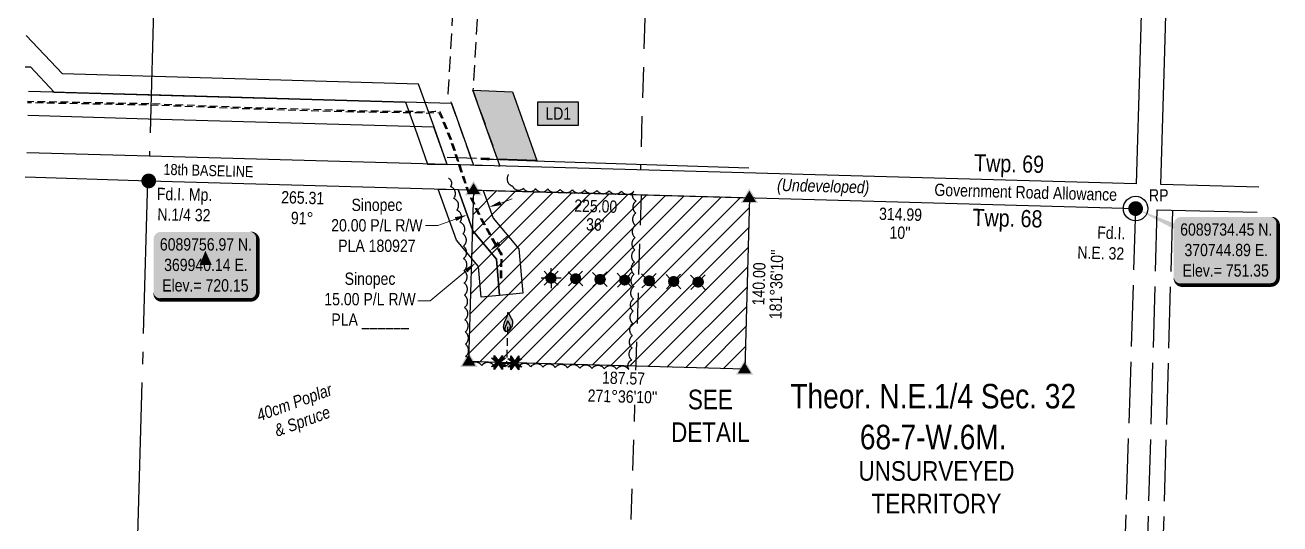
# Model space of a CAD drawing. Extents: x 369812 to 375047, y 6088830 to 6091540.
# Drawn here: x 369839 to 370863, y 6089477 to 6089884 of the extents above; entities that cross this region are included whole.
import ezdxf
from ezdxf.enums import TextEntityAlignment as Align

# ---------------------------------------------------------------- set-up
doc = ezdxf.new("R2010")
doc.units = 0
doc.header["$LTSCALE"] = 5
doc.header["$PDSIZE"] = 0.5
for name, pattern in [('0', [1, 1, 0]), ('foc-ACCESSROAD', [3.75, 2.5, -1.25]), ('foc-LSD', [8, 5, -3]), ('foc-QUARTERLINE', [33, 25, -3, 2, -3]), ('foc-TIELINE', [1.875, 1.25, -0.625]), ('foc-UNSURVEYED', [12.5, 10, -2.5]), ('UG_PIPE', [1.875, 1.25, -0.625])]:
    doc.linetypes.add(name, pattern=pattern)
doc.layers.get('Defpoints').update_dxf_attribs({"color": 9})
for name, color, linetype in [('35', 37, 'Continuous'), ('AS-FENCE', 48, 'foc-FENCE'), ('AS-PIPE-UG', 44, 'UG_PIPE'), ('AS-SYMBOL', 7, 'Continuous'), ('C-AR', 13, 'foc-ACCESSROAD'), ('C-RW', 13, 'Continuous'), ('C-SYMBOL', 7, 'Continuous'), ('C-WS', 13, 'foc-ACCESSROAD'), ('C-WS-S', 13, 'Continuous'), ('D-TXT', 6, 'Continuous'), ('DETAIL-T', 7, 'Continuous'), ('L-BD', 7, 'Continuous'), ('L-BD1', 253, 'Continuous'), ('L-MON', 1, 'Continuous'), ('L-QSEC', 8, 'foc-QUARTERLINE'), ('L-ROAD-T', 7, 'Continuous'), ('L-SEC', 7, 'Continuous'), ('L-SECTION-LSD', 7, 'foc-LSD'), ('L-UNS-T', 3, 'Continuous'), ('L-USEC', 7, 'foc-UNSURVEYED'), ('P-PROPOSED', 10, 'Continuous'), ('P-PROPOSED-EXISTING-H', 59, 'Continuous'), ('P-PROPOSED-H', 21, 'Continuous'), ('P-TEMP-BLOCKS', 250, 'Continuous'), ('P-TEMP-H', 41, 'Continuous'), ('P-TEMP_LOG DECK', 46, 'Continuous'), ('T-BUSH', 110, '0'), ('T-BUSH-T', 110, 'Continuous'), ('T-TIE', 201, 'foc-TIELINE')]:
    doc.layers.add(name, color=color, linetype=linetype)
doc.layers.add('C-RW-T', color=13, linetype='Continuous', lineweight=9)
doc.layers.add('T-TEXT', color=48, linetype='Continuous', lineweight=18)
doc.styles.add('175L', font='ARIALN.TTF', dxfattribs={"height": 20})
doc.styles.add('80', font='ARIALN.TTF', dxfattribs={"height": 10})
doc.styles.add('80CG', font='ARIALN.TTF', dxfattribs={"height": 10})
doc.styles.add('80L', font='ARIALN.TTF', dxfattribs={"height": 10})
doc.styles.add('80LS', font='ARIALNI.TTF', dxfattribs={"height": 10})
doc.styles.add('foc-LtypeFont', font='ARIALN.TTF', dxfattribs={"height": 7.35})
doc.linetypes.add('foc-FENCE', pattern='A,10,-1,["X",foc-LtypeFont,S=0.2,R=0,X=-0.625,Y=-0.75],-1.24', length=12.24)
doc.dimstyles.new('Compass 5 000', dxfattribs={"dimscale": 5, "dimtxt": 9, "dimasz": 2, "dimexe": 0.2, "dimexo": 0.0625, "dimgap": 0.5, "dimtad": 0, "dimtih": 1, "dimtoh": 1, "dimzin": 0, "dimdsep": 46, "dimtxsty": '80CG', "dimcen": 0.1, "dimse1": 1, "dimse2": 1, "dimclrd": 256, "dimclrt": 256, "dimaunit": 1, "dimadec": 4, "dimazin": 0, "dimtfac": 0.06, "dimtofl": 0, "dimtmove": 0, "dimatfit": 1, "dimfxl": 0.2, "dimtolj": 1, "dimtzin": 0, "dimlwd": -1, "dimarcsym": 0})

# ---------------------------------------------------------------- blocks, each defined once
blk = doc.blocks.new('GAS')
h = blk.add_hatch(color=255)
h.dxf.hatch_style = 1
edge = h.paths.add_edge_path()
edge.add_arc((0, 0), 0.9, 0, 360)
for p, q in [((-0.81, 0), (-1.62, 0)), ((-0.57, 0.57), (-1.14, 1.14)), ((0, 0.81), (0, 1.62)), ((0.57, 0.57), (1.14, 1.14)), ((1.62, 0), (0.81, 0)), ((-0.57, -0.57), (-1.14, -1.14)), ((0, -0.81), (0, -1.62)), ((1.14, -1.14), (0.57, -0.57))]:
    blk.add_line(p, q)
blk.add_circle((0, 0), 0.8)
blk = doc.blocks.new('*D46')
at = {"layer": 'C-RW-T', "transparency": 16777216}
for p, q in [((370227.2, 6089738.9), (370236.6, 6089742.3)), ((370190.3, 6089725.8), (370175.8, 6089720.7)), ((370175.8, 6089720.7), (370165.8, 6089720.7))]:
    blk.add_line(p, q, dxfattribs=at)
for points in [[(370226.6, 6089740.5), (370227.7, 6089737.3), (370217.7, 6089735.6)], [(370189.8, 6089727.4), (370190.9, 6089724.3), (370199.7, 6089729.2)]]:
    blk.add_solid(points, dxfattribs=at)
at = {"layer": 'Defpoints', "color": 0, "transparency": 16777216}
for p in [(370198.1, 6089733.9), (370216.1, 6089740.3), (370199.7, 6089729.2)]:
    blk.add_point(p, dxfattribs=at)
at = {"layer": 'C-RW-T', "transparency": 16777216, "insert": (370126.2, 6089720.7), "char_height": 10, "attachment_point": 5, "style": '80CG'}
blk.add_mtext('\\A1;Sinopec\\P20.00 P/L R/W\\PPLA 180927', dxfattribs=at)
blk = doc.blocks.new('*D47')
at = {"layer": 'C-RW-T', "transparency": 16777216}
for p, q in [((370225.8, 6089706.2), (370233.5, 6089712.6)), ((370199, 6089683.7), (370169.7, 6089659.1)), ((370169.7, 6089659.1), (370159.7, 6089659.1))]:
    blk.add_line(p, q, dxfattribs=at)
for points in [[(370224.7, 6089707.5), (370226.9, 6089704.9), (370218.2, 6089699.8)], [(370197.9, 6089685), (370200.1, 6089682.4), (370206.7, 6089690.1)]]:
    blk.add_solid(points, dxfattribs=at)
at = {"layer": 'Defpoints', "color": 0, "transparency": 16777216}
for p in [(370218.2, 6089699.7), (370206.7, 6089690.1), (370206.7, 6089690)]:
    blk.add_point(p, dxfattribs=at)
at = {"layer": 'C-RW-T', "transparency": 16777216, "insert": (370120.6, 6089659.1), "char_height": 10, "attachment_point": 5, "style": '80CG'}
blk.add_mtext('\\A1;Sinopec\\P15.00 P/L R/W\\PPLA ______', dxfattribs=at)
blk = doc.blocks.new('STRIA')
blk.add_hatch(color=255).paths.add_polyline_path([(-0.04, 1.52), (-1.47, -0.87), (1.39, -0.87)])
blk = doc.blocks.new('STRIAA')
blk.add_blockref('STRIA', (0, 0))
blk = doc.blocks.new('STRIB')
at = {"color": 1}
blk.add_solid([(-1.12, -0.67), (-0.04, 1.13), (1.04, -0.67)], dxfattribs=at)
blk = doc.blocks.new('STRIBB')
blk.add_blockref('STRIB', (0, 0))
blk = doc.blocks.new('STRICC')
for name in ['STRIAA', 'STRIBB']:
    blk.add_blockref(name, (0, 0))
blk = doc.blocks.new('fdspike')
blk.add_blockref('STRICC', (0, 0))
blk = doc.blocks.new('FLARE')
h = blk.add_hatch(color=255)
h.dxf.hatch_style = 1
h.paths.add_polyline_path([(0.16, 2.41, 0.114147), (0.13, 2.43), (0.11, 2.44, 0.261551), (0.01, 2.42), (0, 2.41, 0.131268), (-0.03, 2.37), (-0.04, 2.35, 0.041497), (-0.05, 2.33), (-0.05, 2.29, 0.015174), (-0.05, 2.29), (-0.06, 2.24, 0.004376), (-0.06, 2.24), (-0.07, 2.18), (-0.08, 2.11), (-0.09, 2.05), (-0.1, 1.98), (-0.12, 1.91), (-0.14, 1.83), (-0.17, 1.76), (-0.19, 1.68), (-0.22, 1.61), (-0.26, 1.53), (-0.29, 1.46), (-0.32, 1.39), (-0.36, 1.32), (-0.39, 1.25, 0.000505), (-0.39, 1.25), (-0.43, 1.18, 0.002398), (-0.43, 1.18), (-0.46, 1.1, 0.004177), (-0.46, 1.1), (-0.5, 1.03, 0.005735), (-0.5, 1.03), (-0.53, 0.95, 0.006994), (-0.53, 0.95), (-0.56, 0.87, 0.00791), (-0.57, 0.87), (-0.6, 0.78, 0.008323), (-0.6, 0.78), (-0.63, 0.69, 0.008095), (-0.63, 0.68), (-0.66, 0.59, 0.008067), (-0.66, 0.59), (-0.68, 0.49, 0.008387), (-0.68, 0.49), (-0.7, 0.39, 0.009056), (-0.71, 0.38), (-0.72, 0.28, 0.010123), (-0.72, 0.28), (-0.74, 0.18, 0.011689), (-0.74, 0.18), (-0.75, 0.08, 0.013925), (-0.75, 0.08), (-0.75, -0.02, 0.016488), (-0.75, -0.02), (-0.75, -0.11, 0.017255), (-0.75, -0.12), (-0.74, -0.2, 0.01735), (-0.74, -0.2), (-0.73, -0.28, 0.017311), (-0.73, -0.29), (-0.71, -0.36, 0.01715), (-0.71, -0.36), (-0.69, -0.43, 0.016886), (-0.69, -0.44), (-0.66, -0.5, 0.016546), (-0.66, -0.5), (-0.63, -0.56, 0.016164), (-0.63, -0.56), (-0.6, -0.61, 0.016329), (-0.6, -0.62), (-0.57, -0.66, 0.018828), (-0.57, -0.67), (-0.54, -0.71, 0.022087), (-0.53, -0.71), (-0.5, -0.75, 0.025345), (-0.49, -0.76), (-0.46, -0.78, 0.028234), (-0.45, -0.79), (-0.42, -0.82, 0.030298), (-0.41, -0.82), (-0.37, -0.84, 0.031129), (-0.36, -0.85), (-0.32, -0.86, 0.030544), (-0.31, -0.87), (-0.27, -0.88, 0.028465), (-0.26, -0.88), (-0.22, -0.89, 0.025311), (-0.21, -0.89), (-0.16, -0.89, 0.02283), (-0.15, -0.89), (-0.11, -0.89, 0.021226), (-0.1, -0.89), (-0.05, -0.88, 0.020401), (-0.04, -0.88), (0, -0.87, 0.020299), (0.01, -0.87), (0.05, -0.85, 0.020911), (0.06, -0.85), (0.11, -0.83, 0.022277), (0.11, -0.83), (0.15, -0.81, 0.023712), (0.16, -0.8), (0.2, -0.78, 0.022408), (0.21, -0.78), (0.24, -0.75, 0.01993), (0.25, -0.74), (0.28, -0.72, 0.017146), (0.28, -0.71), (0.31, -0.68, 0.014211), (0.32, -0.68), (0.35, -0.64, 0.011221), (0.35, -0.64), (0.37, -0.61, 0.008212), (0.38, -0.61), (0.4, -0.57, 0.005172), (0.4, -0.57), (0.42, -0.54, 0.002523), (0.43, -0.54), (0.45, -0.5, 0.001671), (0.45, -0.5), (0.47, -0.47, 0.001229), (0.47, -0.47), (0.49, -0.44, 0.00075), (0.49, -0.44), (0.51, -0.41, 0.00026), (0.51, -0.41), (0.54, -0.37), (0.56, -0.34), (0.58, -0.3), (0.61, -0.27), (0.63, -0.23, 0.001311), (0.63, -0.23), (0.66, -0.19, 0.003726), (0.66, -0.19), (0.69, -0.15, 0.006065), (0.69, -0.14), (0.72, -0.1, 0.008452), (0.72, -0.1), (0.74, -0.05, 0.010991), (0.75, -0.05), (0.77, 0, 0.013767), (0.77, 0), (0.79, 0.05, 0.016839), (0.8, 0.05), (0.81, 0.1, 0.019104), (0.82, 0.11), (0.83, 0.15, 0.016987), (0.83, 0.16), (0.84, 0.21, 0.013636), (0.84, 0.21), (0.85, 0.26, 0.010244), (0.85, 0.27), (0.86, 0.31, 0.006846), (0.86, 0.32), (0.86, 0.37, 0.003419), (0.86, 0.37), (0.86, 0.41), (0.87, 0.46), (0.87, 0.5), (0.88, 0.54), (0.88, 0.59), (0.89, 0.63, 0.001278), (0.89, 0.63), (0.89, 0.67, 0.004735), (0.89, 0.67), (0.9, 0.71, 0.008354), (0.9, 0.72), (0.9, 0.76, 0.012059), (0.9, 0.76), (0.9, 0.8, 0.015712), (0.9, 0.81), (0.9, 0.85, 0.018457), (0.9, 0.85), (0.9, 0.89, 0.018102), (0.9, 0.9), (0.89, 0.94, 0.016533), (0.89, 0.95), (0.88, 0.99, 0.014576), (0.88, 0.99), (0.87, 1.03, 0.012435), (0.86, 1.04), (0.85, 1.08, 0.010283), (0.85, 1.09), (0.83, 1.13, 0.00824), (0.83, 1.13), (0.81, 1.18, 0.00638), (0.81, 1.18), (0.78, 1.23, 0.004735), (0.78, 1.23), (0.76, 1.29, 0.003388), (0.75, 1.29), (0.73, 1.34, 0.002345), (0.73, 1.34), (0.7, 1.4, 0.001492), (0.7, 1.4), (0.67, 1.46, 0.000746), (0.67, 1.46), (0.63, 1.51), (0.6, 1.57), (0.57, 1.62), (0.55, 1.68), (0.52, 1.73), (0.49, 1.78), (0.47, 1.83), (0.45, 1.87), (0.42, 1.92), (0.4, 1.97), (0.38, 2.02), (0.35, 2.08, 0.000332), (0.35, 2.08), (0.33, 2.13, 0.001849), (0.33, 2.13), (0.3, 2.19, 0.0038), (0.3, 2.19), (0.27, 2.24, 0.006473), (0.27, 2.24), (0.25, 2.29, 0.010865), (0.24, 2.3), (0.22, 2.34, 0.019524), (0.22, 2.34), (0.19, 2.38, 0.041077), (0.18, 2.39)])
at = {"color": 48, "flags": 128}
for points in [[(0.11, -0.72), (0.07, -0.74), (0.03, -0.76), (-0.02, -0.77), (-0.07, -0.78), (-0.11, -0.79), (-0.16, -0.79), (-0.2, -0.79), (-0.25, -0.78), (-0.29, -0.77), (-0.32, -0.76), (-0.36, -0.74), (-0.4, -0.71), (-0.43, -0.68), (-0.46, -0.65), (-0.49, -0.61), (-0.52, -0.56), (-0.54, -0.51), (-0.57, -0.46), (-0.59, -0.4), (-0.61, -0.33), (-0.63, -0.26), (-0.64, -0.19), (-0.65, -0.11), (-0.65, -0.02), (-0.65, 0.07), (-0.64, 0.17), (-0.63, 0.27), (-0.61, 0.36), (-0.58, 0.46), (-0.56, 0.56), (-0.53, 0.66), (-0.5, 0.75), (-0.47, 0.83), (-0.44, 0.91), (-0.41, 0.99), (-0.37, 1.06), (-0.34, 1.13), (-0.3, 1.2), (-0.27, 1.27), (-0.23, 1.34), (-0.2, 1.42), (-0.16, 1.49), (-0.13, 1.57), (-0.1, 1.65), (-0.07, 1.73), (-0.04, 1.8), (-0.02, 1.88), (0, 1.96), (0.01, 2.03), (0.02, 2.1), (0.03, 2.17), (0.04, 2.22), (0.05, 2.27), (0.05, 2.31), (0.06, 2.34), (0.08, 2.35), (0.09, 2.34), (0.11, 2.32), (0.13, 2.29), (0.16, 2.25), (0.18, 2.2), (0.21, 2.14), (0.24, 2.09), (0.26, 2.03), (0.29, 1.98), (0.31, 1.93), (0.33, 1.88), (0.36, 1.83), (0.38, 1.78), (0.41, 1.73), (0.43, 1.68), (0.46, 1.63), (0.49, 1.58), (0.52, 1.52), (0.55, 1.47), (0.58, 1.41), (0.61, 1.35), (0.64, 1.3), (0.67, 1.24), (0.69, 1.19), (0.72, 1.14), (0.74, 1.09), (0.75, 1.05), (0.77, 1), (0.78, 0.96), (0.79, 0.92), (0.8, 0.88), (0.8, 0.84), (0.8, 0.8), (0.8, 0.76), (0.8, 0.72), (0.79, 0.68), (0.79, 0.64), (0.78, 0.6), (0.78, 0.56), (0.77, 0.51), (0.77, 0.47), (0.76, 0.42), (0.76, 0.37), (0.76, 0.33), (0.75, 0.28), (0.74, 0.23), (0.73, 0.18), (0.72, 0.13), (0.7, 0.09), (0.68, 0.04), (0.66, 0), (0.63, -0.05), (0.61, -0.09), (0.58, -0.13), (0.55, -0.17), (0.53, -0.21), (0.5, -0.25), (0.48, -0.28), (0.45, -0.32), (0.43, -0.35), (0.41, -0.38), (0.39, -0.42), (0.37, -0.45), (0.34, -0.48), (0.32, -0.51), (0.3, -0.55), (0.27, -0.58), (0.24, -0.61), (0.21, -0.64), (0.18, -0.67), (0.15, -0.7)], [(0.02, -0.75), (-0.01, -0.76), (-0.03, -0.77), (-0.05, -0.78), (-0.08, -0.78), (-0.11, -0.79), (-0.13, -0.79), (-0.16, -0.79), (-0.18, -0.78), (-0.2, -0.78), (-0.23, -0.77), (-0.25, -0.76), (-0.26, -0.74), (-0.28, -0.73), (-0.3, -0.71), (-0.32, -0.69), (-0.33, -0.66), (-0.35, -0.63), (-0.36, -0.6), (-0.37, -0.57), (-0.39, -0.53), (-0.4, -0.49), (-0.4, -0.45), (-0.41, -0.41), (-0.41, -0.36), (-0.41, -0.31), (-0.4, -0.25), (-0.39, -0.2), (-0.38, -0.14), (-0.37, -0.09), (-0.36, -0.03), (-0.34, 0.02), (-0.32, 0.07), (-0.31, 0.12), (-0.29, 0.16), (-0.27, 0.21), (-0.25, 0.25), (-0.23, 0.29), (-0.21, 0.33), (-0.19, 0.37), (-0.17, 0.41), (-0.15, 0.45), (-0.14, 0.49), (-0.12, 0.53), (-0.1, 0.58), (-0.08, 0.62), (-0.07, 0.66), (-0.06, 0.71), (-0.05, 0.75), (-0.04, 0.79), (-0.03, 0.83), (-0.03, 0.87), (-0.02, 0.9), (-0.02, 0.93), (-0.01, 0.95), (-0.01, 0.96), (0, 0.97), (0.01, 0.96), (0.02, 0.95), (0.03, 0.94), (0.04, 0.91), (0.06, 0.88), (0.07, 0.86), (0.09, 0.82), (0.1, 0.79), (0.12, 0.76), (0.13, 0.74), (0.14, 0.71), (0.16, 0.68), (0.17, 0.65), (0.18, 0.63), (0.2, 0.6), (0.21, 0.57), (0.23, 0.54), (0.25, 0.51), (0.26, 0.47), (0.28, 0.44), (0.3, 0.41), (0.31, 0.38), (0.33, 0.35), (0.34, 0.32), (0.36, 0.29), (0.37, 0.27), (0.38, 0.24), (0.39, 0.22), (0.39, 0.19), (0.4, 0.17), (0.4, 0.15), (0.41, 0.13), (0.41, 0.1), (0.41, 0.08), (0.4, 0.06), (0.4, 0.04), (0.4, 0.01), (0.39, -0.01), (0.39, -0.03), (0.39, -0.06), (0.39, -0.08), (0.38, -0.11), (0.38, -0.14), (0.38, -0.16), (0.38, -0.19), (0.37, -0.22), (0.37, -0.24), (0.36, -0.27), (0.35, -0.3), (0.34, -0.32), (0.32, -0.35), (0.31, -0.37), (0.3, -0.4), (0.28, -0.42), (0.27, -0.44), (0.25, -0.46), (0.24, -0.48), (0.22, -0.5), (0.21, -0.52), (0.2, -0.54), (0.19, -0.56), (0.17, -0.58), (0.16, -0.6), (0.15, -0.61), (0.14, -0.63), (0.12, -0.65), (0.11, -0.67), (0.09, -0.69), (0.08, -0.7), (0.06, -0.72), (0.04, -0.74)]]:
    blk.add_lwpolyline(points, close=True, dxfattribs=at)
blk = doc.blocks.new('TEMP')
h = blk.add_hatch(color=255)
h.dxf.hatch_style = 1
h.paths.add_polyline_path([(0, 0.25), (-0.67, 1.15), (-0.67, 0.67), (-1.15, 0.67), (-0.25, 0), (-1.15, -0.67), (-0.67, -0.67), (-0.67, -1.15), (0, -0.25), (0.67, -1.15), (0.67, -0.67), (1.15, -0.67), (0.25, 0), (1.15, 0.67), (0.67, 0.67), (0.67, 1.15)])
h.paths.add_polyline_path([(0.57, 0.85), (0.57, 0.57), (0.85, 0.57), (0.08, 0), (0.85, -0.57), (0.57, -0.57), (0.57, -0.85), (0, -0.08), (-0.57, -0.85), (-0.57, -0.57), (-0.85, -0.57), (-0.08, 0), (-0.85, 0.57), (-0.57, 0.57), (-0.57, 0.85), (0, 0.08)], flags=16)
h = blk.add_hatch(color=1)
h.dxf.hatch_style = 1
h.paths.add_polyline_path([(0, 0.08), (-0.57, 0.85), (-0.57, 0.57), (-0.85, 0.57), (-0.08, 0), (-0.85, -0.57), (-0.57, -0.57), (-0.57, -0.85), (0, -0.08), (0.57, -0.85), (0.57, -0.57), (0.85, -0.57), (0.08, 0), (0.85, 0.57), (0.57, 0.57), (0.57, 0.85)])
at = {"color": 1}
for p, q in [((-0.08, 0), (0.08, 0)), ((0, 0.08), (0, -0.08))]:
    blk.add_line(p, q, dxfattribs=at)
at = {"color": 255, "flags": 128}
blk.add_lwpolyline([(-0.25, 0), (-1.15, 0.67), (-0.67, 0.67), (-0.67, 1.15), (0, 0.25), (0.67, 1.15), (0.67, 0.67), (1.15, 0.67), (0.25, 0), (1.15, -0.67), (0.67, -0.67), (0.67, -1.15), (0, -0.25), (-0.67, -1.15), (-0.67, -0.67), (-1.15, -0.67)], close=True, dxfattribs=at)
at = {"color": 1, "flags": 128}
blk.add_lwpolyline([(-0.08, 0), (-0.85, 0.57), (-0.57, 0.57), (-0.57, 0.85), (0, 0.08), (0.57, 0.85), (0.57, 0.57), (0.85, 0.57), (0.08, 0), (0.85, -0.57), (0.57, -0.57), (0.57, -0.85), (0, -0.08), (-0.57, -0.85), (-0.57, -0.57), (-0.85, -0.57)], close=True, dxfattribs=at)
blk = doc.blocks.new('WC')
at = {"layer": 'L-MON'}
h = blk.add_hatch(color=255, dxfattribs=at)
h.dxf.hatch_style = 1
edge = h.paths.add_edge_path()
edge.add_arc((0, 0), 0.9, 0, 360)
at = {"layer": 'L-MON', "color": 240, "flags": 128}
for points in [[(-0.62, 0.5), (-1.23, 1.12)], [(0.52, 0.61), (1.13, 1.21)], [(-1.18, -1.18), (-0.56, -0.57)], [(1.16, -1.18), (0.56, -0.57)]]:
    blk.add_lwpolyline(points, dxfattribs=at)
at = {"layer": 'L-MON', "color": 240}
for radius in [0.8, 0.373]:
    blk.add_circle((0, 0), radius, dxfattribs=at)
blk = doc.blocks.new('Temporary Area')
h = blk.add_hatch(color=191)
h.dxf.hatch_style = 1
h.paths.add_polyline_path([(-16.8, -9.4), (16.3, -9.4), (16.3, 9.1), (-16.8, 9.1)])
at = {"color": 250}
for points in [[(-17, -9.6), (16.5, -9.6), (16.5, 9.3), (-17, 9.3)], [(-16.9, -9.5), (16.4, -9.5), (16.4, 9.2), (-16.9, 9.2)]]:
    blk.add_lwpolyline(points, close=True, dxfattribs=at)
at = {"color": 250, "style": '80L'}
blk.add_attdef('TEMPORARY', text='', height=9, dxfattribs=at).set_placement((0, -0.1), align=Align.MIDDLE_CENTER)
blk = doc.blocks.new('*U66')
h = blk.add_hatch(color=254)
edge = h.paths.add_edge_path()
edge.add_line((-36.5, -28.5), (36.5, -28.5))
edge.add_arc((36.5, -22.5), 6, 270, 360)
edge.add_line((42.5, -22.5), (42.5, 21))
edge.add_arc((36.5, 21), 6, 0, 90)
edge.add_line((36.5, 27), (-36.5, 27))
edge.add_arc((-36.5, 21), 6, 90, 180)
edge.add_line((-42.5, 21), (-42.5, -22.5))
edge.add_arc((-36.5, -22.5), 6, 180, 270)
at = {"color": 1, "flags": 128}
blk.add_lwpolyline([(-73.7, 33.9, 0, 10, 0), (0, 0, 5, 5, 0)], format="xyseb", dxfattribs=at)
blk.add_lwpolyline([(-36.5, -28.5, 3, 3, 0), (36.5, -28.5, 3, 3, 0.414214), (42.5, -22.5, 3, 3, 0), (42.5, 21, 3, 0, 0.414214), (36.5, 27, 0, 0, 0), (-36.5, 27, 0, 0, 0.414214), (-42.5, 21, 0, 0, 0), (-42.5, -22.5, 0, 3, 0.414214)], format="xyseb", close=True, dxfattribs=at)
at = {"color": 1, "style": '80'}
blk.add_attdef('ENTER_TEXT_001', (-36, -5), '', height=10, dxfattribs=at)
blk = doc.blocks.new('*U67')
h = blk.add_hatch(color=254)
edge = h.paths.add_edge_path()
edge.add_line((-36.5, -28.5), (36.5, -28.5))
edge.add_arc((36.5, -22.5), 6, 270, 360)
edge.add_line((42.5, -22.5), (42.5, 21))
edge.add_arc((36.5, 21), 6, 0, 90)
edge.add_line((36.5, 27), (-36.5, 27))
edge.add_arc((-36.5, 21), 6, 90, 180)
edge.add_line((-42.5, 21), (-42.5, -22.5))
edge.add_arc((-36.5, -22.5), 6, 180, 270)
at = {"color": 1, "flags": 128}
blk.add_lwpolyline([(-36.5, -28.5, 3, 3, 0), (36.5, -28.5, 3, 3, 0.414214), (42.5, -22.5, 3, 3, 0), (42.5, 21, 3, 0, 0.414214), (36.5, 27, 0, 0, 0), (-36.5, 27, 0, 0, 0.414214), (-42.5, 21, 0, 0, 0), (-42.5, -22.5, 0, 3, 0.414214)], format="xyseb", close=True, dxfattribs=at)
blk.add_lwpolyline([(-0.2, 11.6, 0, 10, 0), (0, 0, 5, 5, 0)], format="xyseb", dxfattribs=at)
at = {"color": 1, "style": '80'}
blk.add_attdef('ENTER_TEXT_001', (-36, -5), '', height=10, dxfattribs=at)
blk = doc.blocks.new('fdia')
at = {"color": 255, "const_width": 1}
blk.add_lwpolyline([(-0.5, 0, 1), (0.5, 0, 1)], format="xyb", close=True, dxfattribs=at)
blk = doc.blocks.new('Fdiaa')
blk.add_blockref('fdia', (0, 0))
blk = doc.blocks.new('fdib')
at = {"color": 1, "const_width": 1.6}
blk.add_lwpolyline([(-0.4, 0, 1), (0.4, 0, 1)], format="xyb", close=True, dxfattribs=at)
at = {"color": 1}
blk.add_circle((0, 0), 0.8, dxfattribs=at)
blk = doc.blocks.new('Fdibb')
blk.add_blockref('fdib', (0, 0))
blk = doc.blocks.new('fdicc')
for name in ['Fdibb', 'Fdiaa']:
    blk.add_blockref(name, (0, 0))
blk = doc.blocks.new('FDI')
blk.add_blockref('fdicc', (0, 0))
blk = doc.blocks.new('A$Caba561e7')
at = {"layer": '35', "color": 3}
blk.add_circle((370744.9, 6089734.4), 10, dxfattribs=at)
at = {"layer": '35', "xscale": 5.000000000000004, "yscale": 5.000000000000004, "zscale": 5.000000000000004}
blk.add_blockref('FDI', (370744.9, 6089734.4), dxfattribs=at)
at = {"layer": '35', "color": 3, "style": '80'}
blk.add_attdef('RP_001', (370755.8, 6089740.2), '', height=10, dxfattribs=at)
blk = doc.blocks.new('A$C3a00dcf9')
blk.add_line((369940.137, 6089756.97), (370744.887, 6089734.449))

msp = doc.modelspace()

# ---------------------------------------------------------------- hatches: boundary and pattern name
at = {"layer": 'P-PROPOSED-EXISTING-H'}
h = msp.add_hatch(dxfattribs=at)
h.set_pattern_fill('ANSI31', color=256, scale=3.496466, style=0)
h.set_pattern_definition([(45, (112.5, 1850.486), (-7.849789912, 7.849789912), [])])
h.paths.add_polyline_path([(370205.227, 6089749.539), (370235.206, 6089748.699), (370430.111, 6089743.241), (370426.19, 6089603.338), (370201.309, 6089609.636)])
at = {"layer": 'P-PROPOSED-H'}
h = msp.add_hatch(color=256, dxfattribs=at)
h.dxf.hatch_style = 1
edge = h.paths.add_edge_path()
edge.add_line((370238.689, 6089608.59), (370225.288, 6089608.965))
edge.add_arc((370232.807, 6089637.998), 29.991, 255.481473, 281.310127)
at = {"layer": 'P-TEMP-H'}
h = msp.add_hatch(color=256, dxfattribs=at)
h.dxf.hatch_style = 1
h.paths.add_polyline_path([(370204.54, 6089830.837), (370236.758, 6089829.715), (370256.691, 6089773.51), (370224.472, 6089774.632)])

# ---------------------------------------------------------------- linework, layer by layer
at = {"layer": 'AS-FENCE', "flags": 128}
for points in [[(370207.401, 6089775.162), (370183.537, 6089775.971)], [(370218.044, 6089774.79), (370221.263, 6089774.681), (370226.094, 6089774.401), (370262.947, 6089773.194), (370429.485, 6089767.648)]]:
    msp.add_lwpolyline(points, dxfattribs=at)
at = {"layer": 'AS-FENCE', "const_width": 1.999, "flags": 128}
msp.add_lwpolyline([(370218.044, 6089774.79), (370210.752, 6089775.064)], dxfattribs=at)
at = {"layer": 'AS-PIPE-UG', "flags": 128}
for points in [[(370226.972, 6089677.606), (370227.143, 6089687.325), (370227.442, 6089692.959), (370227.239, 6089697.147), (370226.221, 6089698.892), (370224.074, 6089702.609), (370220.03, 6089709.809), (370214.62, 6089719.299), (370211.26, 6089725.317), (370209.67, 6089728.605), (370206.721, 6089734.556), (370200.798, 6089746.978), (370196.37, 6089759.757), (370186.149, 6089790.566), (370180.007, 6089805.615), (370177.082, 6089812.321), (370173.431, 6089812.477), (370165.357, 6089811.938), (370158.403, 6089812.444), (370109.294, 6089813.017), (370021.255, 6089815.679), (369942.4, 6089818.736), (369841.218, 6089820.681)], [(370227.972, 6089677.589), (370228.142, 6089687.29), (370228.443, 6089692.957), (370228.226, 6089697.439), (370227.086, 6089699.393), (370224.943, 6089703.103), (370220.9, 6089710.301), (370215.491, 6089719.79), (370212.147, 6089725.779), (370210.568, 6089729.045), (370207.62, 6089734.993), (370201.724, 6089747.358), (370197.316, 6089760.079), (370187.074, 6089790.944), (370180.928, 6089806.004), (370177.748, 6089813.293), (370173.419, 6089813.478), (370165.36, 6089812.94), (370158.445, 6089813.443), (370109.315, 6089814.017), (370021.289, 6089816.678), (369942.429, 6089819.735), (369841.25, 6089821.68)]]:
    msp.add_lwpolyline(points, dxfattribs=at)
at = {"layer": 'C-AR', "flags": 128}
msp.add_lwpolyline([(370364.173, 6090130.646), (370361.69, 6090045.97), (370471.62, 6090042.748), (370473.062, 6090091.946), (370502.862, 6090087.936), (370492.674, 6090079.293), (370492.176, 6090062.175), (370497.027, 6090057.033), (370495.864, 6090017.062), (370455.893, 6090018.225), (370451.042, 6090023.368), (370381.094, 6090025.403), (370375.952, 6090020.552), (370335.981, 6090021.715), (370337.144, 6090061.686), (370342.286, 6090066.537), (370343.112, 6090092.981), (370323.898, 6090115.602), (370231.625, 6090127.886), (370221.12, 6090119.223), (370204.54, 6089830.837), (370226.443, 6089769.076), (370205.016, 6089769.676), (370187.013, 6089820.423), (370184.341, 6089827.974), (370203.025, 6090151.86), (370364.173, 6090130.646)], close=True, dxfattribs=at)
at = {"layer": 'C-RW'}
msp.add_lwpolyline([(369839.492, 6089850.06), (369843.762, 6089849.934), (369863.163, 6089829.364), (370149.57, 6089821.249), (370158.714, 6089795.681), (370167.515, 6089770.728), (370183.588, 6089770.279), (370172.833, 6089800.686), (370160.262, 6089835.951), (369869.81, 6089844.172), (369840.237, 6089875.527)], dxfattribs=at)
at = {"layer": 'C-RW', "flags": 128}
msp.add_lwpolyline([(369842.218, 6089830.173), (369940.283, 6089827.308), (369940.609, 6089827.298), (370187.007, 6089820.418), (370205.016, 6089769.676), (370183.588, 6089770.279), (370172.764, 6089800.804), (369940.02, 6089807.313), (369939.694, 6089807.323), (369841.65, 6089810.188)], dxfattribs=at)
at = {"layer": 'C-RW'}
for points in [[(370192.368, 6089749.911), (370204.329, 6089716.238), (370223.616, 6089693.258), (370226.23, 6089663.401), (370211.291, 6089662.094), (370209.09, 6089687.24), (370191.104, 6089708.67), (370176.295, 6089750.361)], [(370245.082, 6089665.458), (370226.23, 6089663.401), (370223.616, 6089693.258), (370204.329, 6089716.238), (370192.375, 6089749.943), (370202.563, 6089749.648), (370212.899, 6089749.239), (370220.908, 6089726.652), (370241.925, 6089701.602), (370245.082, 6089665.458)]]:
    msp.add_lwpolyline(points, close=True, dxfattribs=at)
at = {"layer": 'C-WS'}
for p, q in [((370238.689, 6089608.59, 721.293), (370225.288, 6089608.965, 721.293)), ((370330.4, 6089606.408), (370330.4, 6089606.408))]:
    msp.add_line(p, q, dxfattribs=at)
at = {"layer": 'L-QSEC', "flags": 128}
for points in [[(369963.008, 6090580.948), (369940.717, 6089777.078)], [(369939.259, 6089757.453), (369916.938, 6088983.794)], [(369939.259, 6089757.453), (369916.938, 6088983.794)]]:
    msp.add_lwpolyline(points, dxfattribs=at)
at = {"layer": 'L-SEC'}
for p, q in [((369839.331, 6089760.331), (369940.137, 6089756.97)), ((370762.334, 6089733.47), (370843.934, 6089731.531))]:
    msp.add_line(p, q, dxfattribs=at)
at = {"layer": 'L-SEC', "flags": 128}
for points in [[(370771.275, 6090657.695), (370748.28, 6089854.478), (370745.455, 6089754.555)], [(370765.561, 6089753.992), (370768.385, 6089853.915), (370791.383, 6090657.116)], [(369940.717, 6089777.075), (369840.787, 6089779.872)], [(370745.455, 6089754.555), (369940.717, 6089777.075)], [(370845.455, 6089751.756), (370765.561, 6089753.992)]]:
    msp.add_lwpolyline(points, dxfattribs=at)
at = {"layer": 'L-SECTION-LSD', "flags": 128}
for points in [[(370364.478, 6090569.392), (370341.065, 6089765.864)], [(370341.627, 6089745.753), (370316.568, 6088942.242)]]:
    msp.add_lwpolyline(points, dxfattribs=at)
at = {"layer": 'L-USEC'}
for p, q in [((370744.887, 6089734.449), (370719.014, 6088930.614)), ((370762.334, 6089733.47), (370739.117, 6088930.033)), ((370775.008, 6089733.169), (370751.789, 6088929.676))]:
    msp.add_line(p, q, dxfattribs=at)
at = {"layer": 'P-PROPOSED', "flags": 128}
msp.add_lwpolyline([(370225.288, 6089608.965), (370201.309, 6089609.636), (370205.227, 6089749.539), (370235.206, 6089748.699), (370430.111, 6089743.241), (370426.19, 6089603.338), (370238.689, 6089608.59, -0.11317833)], format="xyb", close=True, dxfattribs=at)
at = {"layer": 'P-TEMP_LOG DECK', "flags": 128}
msp.add_lwpolyline([(370204.54, 6089830.837), (370236.758, 6089829.715), (370256.691, 6089773.51), (370224.472, 6089774.632)], close=True, dxfattribs=at)
at = {"layer": 'T-BUSH', "flags": 128}
msp.add_lwpolyline([(370233.53, 6089762.183, 0.52056705), (370236.787, 6089752.731, 0.52056705), (370245.667, 6089750.94, 0.52056705), (370255.66, 6089750.665, 0.52056705), (370265.653, 6089750.391, 0.52056705), (370275.646, 6089750.116, 0.52056705), (370285.64, 6089749.841, 0.52056705), (370295.633, 6089749.567, 0.52056705), (370305.626, 6089749.292, 0.52056705), (370315.619, 6089749.018, 0.52056705), (370325.612, 6089748.743, 0.52056705), (370335.606, 6089748.468, 0.52056705), (370337.682, 6089740.698, 0.52056705), (370337.411, 6089730.705, 0.52056705), (370337.139, 6089720.712, 0.52056705), (370336.868, 6089710.718, 0.52056705), (370336.596, 6089700.725, 0.52056705), (370336.325, 6089690.732, 0.52056705), (370336.054, 6089680.739, 0.52056705), (370335.782, 6089670.745, 0.52056705), (370335.511, 6089660.752, 0.52056705), (370335.239, 6089650.759, 0.52056705), (370334.968, 6089640.765, 0.52056705), (370334.696, 6089630.772, 0.52056705), (370334.425, 6089620.779, 0.52056705), (370334.154, 6089610.786, 0.52056705), (370331.612, 6089603.189, 0.52056705), (370321.619, 6089603.46, 0.52056705), (370311.625, 6089603.73, 0.52056705), (370301.632, 6089604.001, 0.52056705), (370291.639, 6089604.272, 0.52056705), (370281.646, 6089604.542, 0.52056705), (370271.652, 6089604.813, 0.52056705), (370261.659, 6089605.084, 0.52056705), (370251.666, 6089605.354, 0.52056705), (370241.672, 6089605.625, 0.52056705), (370231.679, 6089605.896, 0.52056705), (370221.686, 6089606.166, 0.52056705), (370211.693, 6089606.437, 0.52056705), (370201.699, 6089606.708, 0.52056705), (370198.534, 6089613.76, 0.52056705), (370198.33, 6089623.755, 0.52056705), (370198.126, 6089633.75, 0.52056705), (370197.922, 6089643.745, 0.52056705), (370197.718, 6089653.74, 0.52056705), (370197.514, 6089663.735, 0.52056705), (370197.31, 6089673.73, 0.52056705), (370197.106, 6089683.725, 0.52056705), (370196.902, 6089693.72, 0.52056705), (370196.699, 6089703.714, 0.52056705), (370196.458, 6089713.704, 0.52056705), (370193.914, 6089723.372, 0.52056705), (370191.371, 6089733.04, 0.52056705), (370188.827, 6089742.708, 0.52056705), (370186.284, 6089752.376, 0.52056705), (370184.533, 6089759.032, 0.52056705)], format="xyb", dxfattribs=at)
at = {"layer": 'T-TIE', "elevation": 721.293, "flags": 128}
msp.add_lwpolyline([(370232.807, 6089637.998), (370231.967, 6089608.019)], dxfattribs=at)

# ---------------------------------------------------------------- block references
at = {"linetype": 'Continuous'}
msp.add_blockref('A$Caba561e7', (0, 0), dxfattribs=at).add_auto_attribs({'RP_001': 'RP'})
at = {"layer": 'AS-SYMBOL', "xscale": 4.99848065000003, "yscale": 4.99848065000003, "zscale": 4.99848065000003}
msp.add_blockref('FLARE', (370232.807, 6089637.998), dxfattribs=at)
at = {"layer": 'C-WS-S', "xscale": 4.99848065000003, "yscale": 4.99848065000003, "zscale": 4.99848065000003}
msp.add_blockref('GAS', (370268.251, 6089677.649, 723.469), dxfattribs=at)
at = {"layer": 'Defpoints', "xscale": 4.998449149999982, "yscale": 4.998449149999982, "zscale": 4.998449149999982}
msp.add_blockref('WC', (370388.185, 6089674.431), dxfattribs=at)
at = {"layer": 'DETAIL-T'}
ref = msp.add_blockref('*U66', (370818.56, 6089700.573), dxfattribs=dict(at, xscale=1.000008042443859, yscale=1.000008042443859, zscale=1.000008042443859))
ref.add_attrib('ENTER_TEXT_001', '6089734.45 N.', (370781.265, 6089712.346), dxfattribs={"layer": '0', "color": 1, "height": 10.00008, "style": '80'})
ref.add_attrib('ENTER_TEXT_002', '370744.89 E.', (370784.74, 6089695.638), dxfattribs={"layer": '0', "color": 1, "height": 10.00008, "style": '80'})
ref.add_attrib('ENTER_TEXT_003', 'Elev.= 751.35', (370783.151, 6089678.93), dxfattribs={"layer": '0', "color": 1, "height": 10.00008, "style": '80'})
ref = msp.add_blockref('*U67', (369986.542, 6089688.43), dxfattribs=dict(at, xscale=0.999993698085038, yscale=0.999993698085038, zscale=0.999993698085038))
ref.add_attrib('ENTER_TEXT_001', '6089756.97 N.', (369949.246, 6089700.202), dxfattribs={"layer": '0', "color": 1, "height": 9.99994, "style": '80'})
ref.add_attrib('ENTER_TEXT_002', '369940.14 E.', (369952.722, 6089683.495), dxfattribs={"layer": '0', "color": 1, "height": 9.99994, "style": '80'})
ref.add_attrib('ENTER_TEXT_003', 'Elev.= 720.15', (369951.132, 6089666.787), dxfattribs={"layer": '0', "color": 1, "height": 9.99994, "style": '80'})
at = {"layer": 'L-MON', "color": 2, "xscale": 4.998480650000005, "yscale": 4.998480650000005, "zscale": 4.998480650000005}
for name, p in [('fdspike', (370205.227, 6089749.539)), ('fdspike', (370201.348, 6089609.603)), ('TEMP', (370225.288, 6089608.965, 721.293)), ('TEMP', (370238.689, 6089608.59, 721.293))]:
    msp.add_blockref(name, p, dxfattribs=at)
at = {"layer": 'L-MON'}
for name, p, xscale, yscale, zscale in [('fdspike', (370430.111, 6089743.25), 4.998480650000005, 4.998480650000005, 4.998480650000005), ('WC', (370288.255, 6089677.217), 4.999999999999972, 4.999999999999972, 4.999999999999972), ('WC', (370308.241, 6089676.66), 4.998449149999982, 4.998449149999982, 4.998449149999982), ('WC', (370328.227, 6089676.102), 4.998449149999982, 4.998449149999982, 4.998449149999982), ('WC', (370348.213, 6089675.545), 4.998449149999982, 4.998449149999982, 4.998449149999982), ('WC', (370368.199, 6089674.988), 4.998449149999982, 4.998449149999982, 4.998449149999982), ('fdspike', (370426.191, 6089603.356), 4.998480650000005, 4.998480650000005, 4.998480650000005)]:
    msp.add_blockref(name, p, dxfattribs=dict(at, xscale=xscale, yscale=yscale, zscale=zscale))
at = {"layer": 'P-TEMP-BLOCKS'}
ref = msp.add_blockref('Temporary Area', (370274.134, 6089811.942), dxfattribs=dict(at, xscale=0.9993860542513584, yscale=0.9993860542513584, zscale=0.9993860542513584))
ref.add_attrib('TEMPORARY', 'LD1', dxfattribs={"layer": '0', "color": 250, "height": 9.9939, "style": '80L'}).set_placement((370274.134, 6089811.942), align=Align.MIDDLE_CENTER)

# ---------------------------------------------------------------- texts
at = {"layer": 'C-SYMBOL', "color": 3, "insert": (370579.855, 6089591.439), "char_height": 19.99396, "width": 231.99895, "attachment_point": 2, "style": '175L'}
msp.add_mtext('Theor. N.E.1/4 Sec. 32\\P68-7-W.6M.', dxfattribs=at)
at = {"layer": 'D-TXT', "color": 3, "insert": (370613.422, 6089778.792), "char_height": 13.9959, "attachment_point": 1, "rotation": 358.602566, "style": '80L'}
msp.add_mtext_dynamic_manual_height_columns('Twp. 69', width=101.3346, gutter_width=47.472, heights=[0], dxfattribs=at)
at = {"layer": 'DETAIL-T', "color": 3, "insert": (370398.15, 6089565.399), "char_height": 15.9951, "width": 63.61679, "attachment_point": 5, "style": '80CG'}
msp.add_mtext('SEE\\PDETAIL', dxfattribs=at)
at = {"layer": 'L-BD', "style": '80L'}
for s, rotation, p in [('225.00', 358.3958, (370304.679, 6089736.407)), ('314.99', 358.3825, (370553.236, 6089729.752)), ("36'", 358.3958, (370304.259, 6089721.418)), ("10''", 358.3825, (370552.813, 6089714.763))]:
    msp.add_text(s, height=9.997, rotation=rotation, dxfattribs=at).set_placement(p, align=Align.MIDDLE)
at = {"layer": 'L-BD1', "linetype": 'Continuous', "style": '80L'}
for s, height, p in [("181°36'10''", 9.99696, (370451.884, 6089672.625)), ('140.00', 9.997, (370437.644, 6089673.024))]:
    msp.add_text(s, height=height, rotation=88.3949, dxfattribs=at).set_placement(p, align=Align.MIDDLE)
at = {"layer": 'L-ROAD-T', "style": '80L'}
for s, height, p in [('18th BASELINE', 8.99734, (369988.835, 6089765.458)), ('Government Road Allowance', 9.99704, (370655.262, 6089747.75))]:
    msp.add_text(s, height=height, rotation=358.396991, dxfattribs=at).set_placement(p, align=Align.MIDDLE_CENTER)
at = {"layer": 'L-UNS-T', "color": 3, "insert": (370582.49, 6089507.031), "char_height": 15.99517, "attachment_point": 5, "style": '80L'}
msp.add_mtext_dynamic_manual_height_columns('UNSURVEYED TERRITORY', width=126.33795, gutter_width=47.472, heights=[0], dxfattribs=at)
at = {"layer": 'T-BUSH-T', "insert": (370026.666, 6089570.046), "char_height": 9.99704, "attachment_point": 1, "rotation": 20, "style": '80L'}
msp.add_mtext_dynamic_manual_height_columns('\\pi0.30259;{\\fArial Narrow|b0|i1|c0|p34;40cm Poplar\\P\\pi9.72341;& Spruce}', width=65.36774, gutter_width=49.97, heights=[0], dxfattribs=at)
at = {"layer": 'T-TEXT', "style": '80LS'}
msp.add_text('(Undeveloped)', height=9.99704, rotation=358.396991, dxfattribs=at).set_placement((370490.175, 6089752.783), align=Align.MIDDLE_CENTER)

# ---------------------------------------------------------------- dimensions: what is measured, and where the dimension line sits
at = {"layer": 'C-RW-T', "color": 2}
dim = msp.add_linear_dim(base=(370206.671, 6089690.122), p1=(370218.223, 6089699.684), p2=(370206.737, 6089690.043), angle=220.007463, text='Sinopec\\P15.00 P/L R/W\\PPLA ______', dimstyle='Compass 5 000', dxfattribs=at)
dim.commit()
dim.dimension.update_dxf_attribs({"geometry": '*D47', "text_midpoint": (370120.584, 6089659.066), "dimtype": 161})

# ---------------------------------------------------------------- next in the draw order: texts
at = {"layer": 'D-TXT', "color": 3, "insert": (370612.096, 6089734.315), "char_height": 13.9959, "attachment_point": 1, "rotation": 358.602566, "style": '80L', "bg_fill": 3, "box_fill_scale": 1.15, "bg_fill_color": 256, "bg_fill_true_color": 256, "bg_fill_transparency": 0}
msp.add_mtext_dynamic_manual_height_columns('Twp. 68', width=56.43084, gutter_width=47.472, heights=[0], dxfattribs=at)
at = {"layer": 'L-BD', "insert": (370065.85, 6089748.29), "char_height": 9.997, "width": 34.52362, "attachment_point": 2, "rotation": 358.3963, "style": '80L', "bg_fill": 3, "box_fill_scale": 1.15, "bg_fill_color": 256, "bg_fill_true_color": 256, "bg_fill_transparency": 0}
msp.add_mtext('265.31\\P91°', dxfattribs=at)
at = {"layer": 'L-BD', "linetype": 'Continuous', "insert": (370298.464, 6089601.981), "char_height": 9.99696, "width": 56.29026, "attachment_point": 1, "rotation": 358.3958, "line_spacing_factor": 0.9, "style": '80L', "bg_fill": 3, "box_fill_scale": 1.15, "bg_fill_color": 256, "bg_fill_true_color": 256, "bg_fill_transparency": 0}
msp.add_mtext("\\pi11.51649;187.57 \\P\\pi0.21024;271°36'10''", dxfattribs=at)
at = {"layer": 'L-MON', "insert": (370697.068, 6089720.391), "char_height": 9.99704, "attachment_point": 1, "rotation": 358.386309, "style": '80L', "bg_fill": 3, "box_fill_scale": 1.15, "bg_fill_color": 256, "bg_fill_true_color": 256, "bg_fill_transparency": 0}
msp.add_mtext_dynamic_manual_height_columns('\\pi16.7117;Fd.I.\\P\\pi0.95238;N.E. 32 ', width=37.68776, gutter_width=49.985, heights=[0], dxfattribs=at)

# ---------------------------------------------------------------- next in the draw order: block references
at = {"linetype": 'Continuous'}
msp.add_blockref('A$C3a00dcf9', (0, 0), dxfattribs=at)

# ---------------------------------------------------------------- next in the draw order: dimensions: what is measured, and where the dimension line sits
at = {"layer": 'C-RW-T', "color": 2}
dim = msp.add_linear_dim(base=(370199.736, 6089729.188), p1=(370216.083, 6089740.26), p2=(370198.075, 6089733.873), angle=199.527839, text='Sinopec\\P20.00 P/L R/W\\PPLA 180927', dimstyle='Compass 5 000', dxfattribs=at)
dim.commit()
dim.dimension.update_dxf_attribs({"geometry": '*D46', "text_midpoint": (370126.237, 6089720.691), "dimtype": 161})

# ---------------------------------------------------------------- next in the draw order: texts
at = {"layer": 'L-MON', "insert": (369946.36, 6089751.422), "char_height": 9.99704, "attachment_point": 1, "rotation": 358.943254, "style": '80L', "bg_fill": 3, "box_fill_scale": 1.15, "bg_fill_color": 256, "bg_fill_true_color": 256, "bg_fill_transparency": 0}
msp.add_mtext_dynamic_manual_height_columns('\\pi0.53074;Fd.I. Mp.\\P\\pi1.23995;N.1/4 32', width=44.31608, gutter_width=49.985, heights=[0], dxfattribs=at)

# ---------------------------------------------------------------- next in the draw order: block references
at = {"layer": 'L-MON', "xscale": 5.000000000000004, "yscale": 5.000000000000004, "zscale": 5.000000000000004}
msp.add_blockref('FDI', (369940.137, 6089756.97), dxfattribs=at)

doc.saveas('drawing.dxf')
